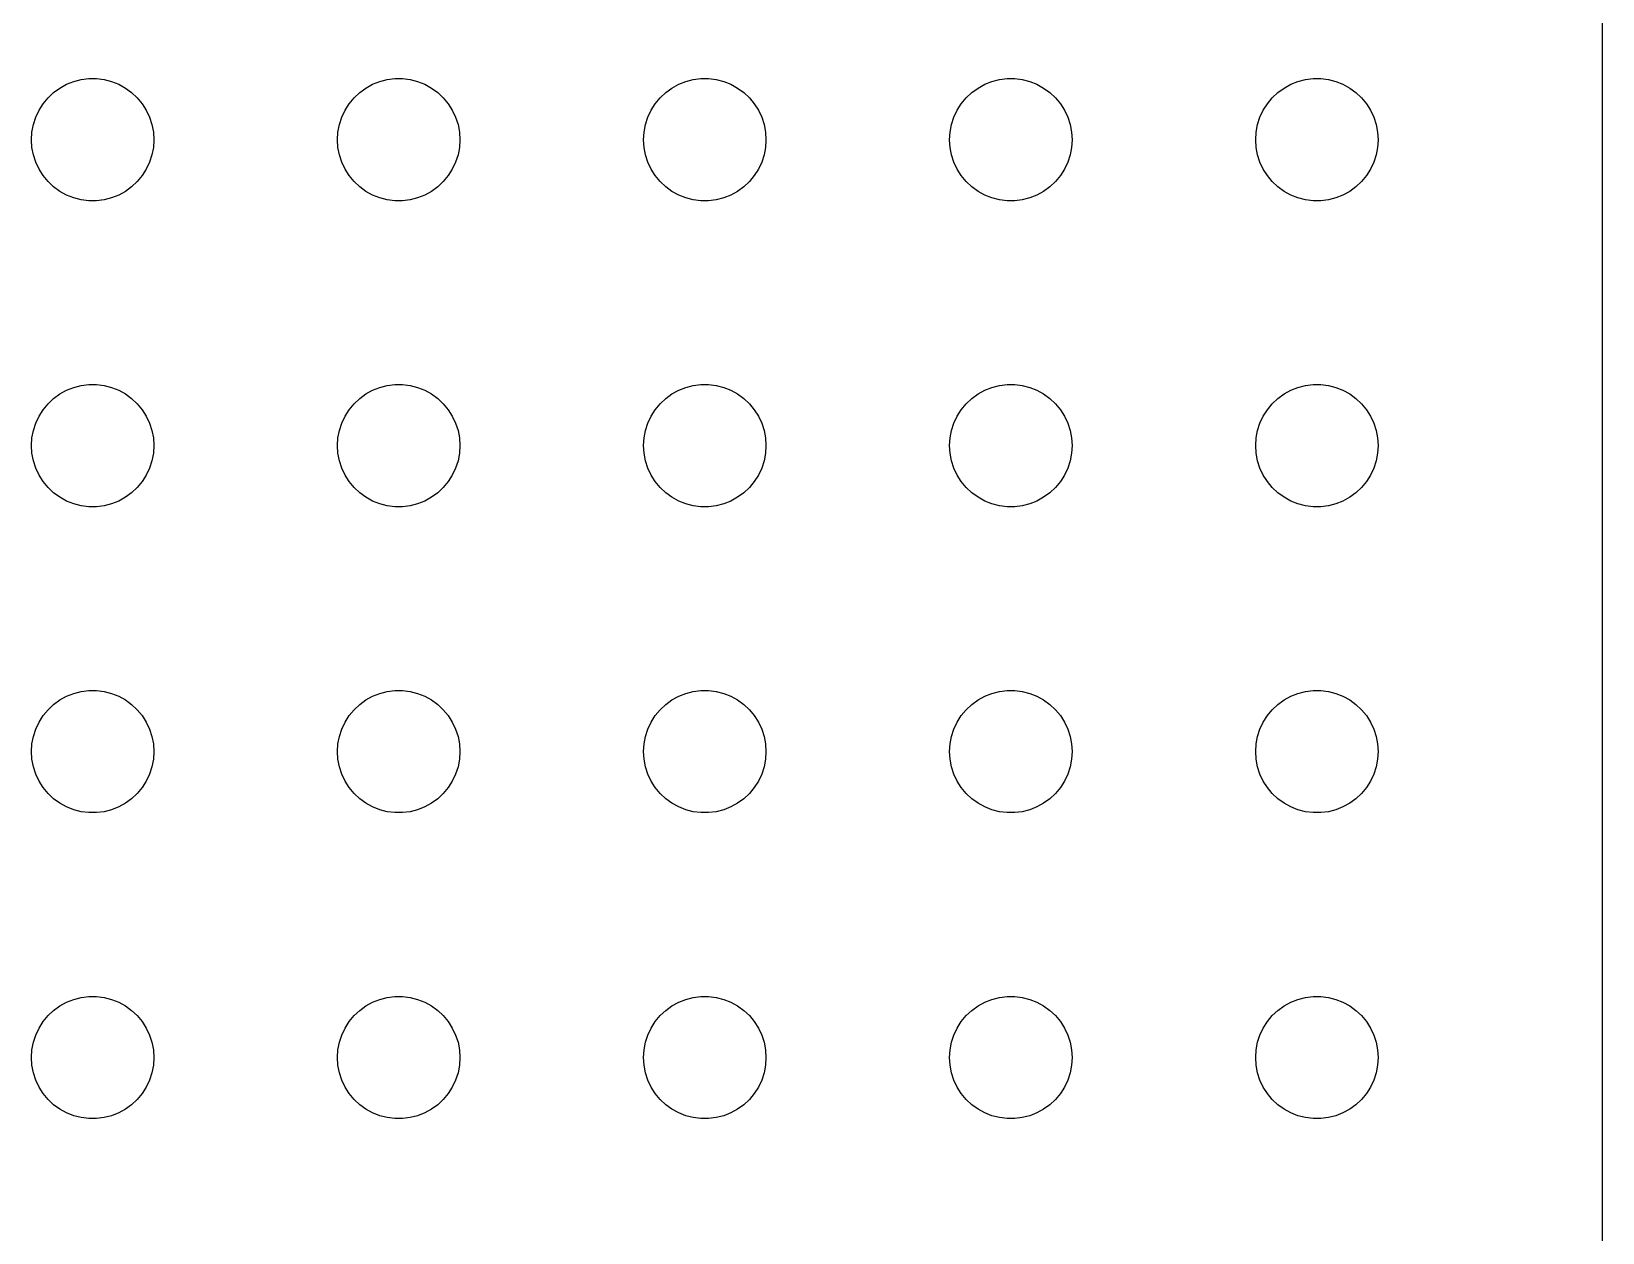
# Model space of a CAD drawing. Header units: metres. Extents: x -150 to 150, y -112 to 112.
# Drawn here: x 111 to 149.5, y 25.71 to 55.15 of the extents above; entities that cross this region are included whole.
import ezdxf

# ---------------------------------------------------------------- set-up
doc = ezdxf.new("R2010")
doc.units = ezdxf.units.M

msp = doc.modelspace()

# ---------------------------------------------------------------- linework, layer by layer
for p, q in [((149.5, -107), (149.5, 107)), ((111.861, 53.8572), (112.036, 53.9266)), ((112.036, 53.9266), (112.219, 53.9734)), ((112.219, 53.9734), (112.406, 53.997)), ((112.406, 53.997), (112.594, 53.997)), ((112.594, 53.997), (112.781, 53.9734)), ((112.781, 53.9734), (112.964, 53.9266)), ((112.964, 53.9266), (113.139, 53.8572)), ((119.361, 53.8572), (119.536, 53.9266)), ((119.536, 53.9266), (119.719, 53.9734)), ((119.719, 53.9734), (119.906, 53.997)), ((119.906, 53.997), (120.094, 53.997)), ((120.094, 53.997), (120.281, 53.9734)), ((120.281, 53.9734), (120.464, 53.9266)), ((120.464, 53.9266), (120.639, 53.8572)), ((126.861, 53.8572), (127.036, 53.9266)), ((127.036, 53.9266), (127.219, 53.9734)), ((127.219, 53.9734), (127.406, 53.997)), ((127.406, 53.997), (127.594, 53.997)), ((127.594, 53.997), (127.781, 53.9734)), ((127.781, 53.9734), (127.964, 53.9266)), ((127.964, 53.9266), (128.139, 53.8572)), ((134.361, 53.8572), (134.536, 53.9266)), ((134.536, 53.9266), (134.719, 53.9734)), ((134.719, 53.9734), (134.906, 53.997)), ((134.906, 53.997), (135.094, 53.997)), ((135.094, 53.997), (135.281, 53.9734)), ((135.281, 53.9734), (135.464, 53.9266)), ((135.464, 53.9266), (135.639, 53.8572)), ((141.861, 53.8572), (142.036, 53.9266)), ((142.036, 53.9266), (142.219, 53.9734)), ((142.219, 53.9734), (142.406, 53.997)), ((142.406, 53.997), (142.594, 53.997)), ((142.594, 53.997), (142.781, 53.9734)), ((142.781, 53.9734), (142.964, 53.9266)), ((142.964, 53.9266), (143.139, 53.8572)), ((111.286, 53.3817), (111.407, 53.5268)), ((111.407, 53.5268), (111.544, 53.6558)), ((111.544, 53.6558), (111.696, 53.7665)), ((111.696, 53.7665), (111.861, 53.8572)), ((113.139, 53.8572), (113.304, 53.7665)), ((113.304, 53.7665), (113.456, 53.6558)), ((113.456, 53.6558), (113.593, 53.5268)), ((113.593, 53.5268), (113.714, 53.3817)), ((118.786, 53.3817), (118.907, 53.5268)), ((118.907, 53.5268), (119.044, 53.6558)), ((119.044, 53.6558), (119.196, 53.7665)), ((119.196, 53.7665), (119.361, 53.8572)), ((120.639, 53.8572), (120.804, 53.7665)), ((120.804, 53.7665), (120.956, 53.6558)), ((120.956, 53.6558), (121.093, 53.5268)), ((121.093, 53.5268), (121.214, 53.3817)), ((126.286, 53.3817), (126.407, 53.5268)), ((126.407, 53.5268), (126.544, 53.6558)), ((126.544, 53.6558), (126.696, 53.7665)), ((126.696, 53.7665), (126.861, 53.8572)), ((128.139, 53.8572), (128.304, 53.7665)), ((128.304, 53.7665), (128.456, 53.6558)), ((128.456, 53.6558), (128.593, 53.5268)), ((128.593, 53.5268), (128.714, 53.3817)), ((133.786, 53.3817), (133.907, 53.5268)), ((133.907, 53.5268), (134.044, 53.6558)), ((134.044, 53.6558), (134.196, 53.7665)), ((134.196, 53.7665), (134.361, 53.8572)), ((135.639, 53.8572), (135.804, 53.7665)), ((135.804, 53.7665), (135.956, 53.6558)), ((135.956, 53.6558), (136.093, 53.5268)), ((136.093, 53.5268), (136.214, 53.3817)), ((141.286, 53.3817), (141.407, 53.5268)), ((141.407, 53.5268), (141.544, 53.6558)), ((141.544, 53.6558), (141.696, 53.7665)), ((141.696, 53.7665), (141.861, 53.8572)), ((143.139, 53.8572), (143.304, 53.7665)), ((143.304, 53.7665), (143.456, 53.6558)), ((143.456, 53.6558), (143.593, 53.5268)), ((143.593, 53.5268), (143.714, 53.3817)), ((111.105, 53.0522), (111.186, 53.2226)), ((111.186, 53.2226), (111.286, 53.3817)), ((113.714, 53.3817), (113.814, 53.2226)), ((113.814, 53.2226), (113.895, 53.0522)), ((118.605, 53.0522), (118.686, 53.2226)), ((118.686, 53.2226), (118.786, 53.3817)), ((121.214, 53.3817), (121.314, 53.2226)), ((121.314, 53.2226), (121.395, 53.0522)), ((126.105, 53.0522), (126.186, 53.2226)), ((126.186, 53.2226), (126.286, 53.3817)), ((128.714, 53.3817), (128.814, 53.2226)), ((128.814, 53.2226), (128.895, 53.0522)), ((133.605, 53.0522), (133.686, 53.2226)), ((133.686, 53.2226), (133.786, 53.3817)), ((136.214, 53.3817), (136.314, 53.2226)), ((136.314, 53.2226), (136.395, 53.0522)), ((141.105, 53.0522), (141.186, 53.2226)), ((141.186, 53.2226), (141.286, 53.3817)), ((143.714, 53.3817), (143.814, 53.2226)), ((143.814, 53.2226), (143.895, 53.0522)), ((111.012, 52.688), (111.047, 52.873)), ((111.047, 52.873), (111.105, 53.0522)), ((113.895, 53.0522), (113.953, 52.873)), ((113.953, 52.873), (113.988, 52.688)), ((118.512, 52.688), (118.547, 52.873)), ((118.547, 52.873), (118.605, 53.0522)), ((121.395, 53.0522), (121.453, 52.873)), ((121.453, 52.873), (121.488, 52.688)), ((126.012, 52.688), (126.047, 52.873)), ((126.047, 52.873), (126.105, 53.0522)), ((128.895, 53.0522), (128.953, 52.873)), ((128.953, 52.873), (128.988, 52.688)), ((133.512, 52.688), (133.547, 52.873)), ((133.547, 52.873), (133.605, 53.0522)), ((136.395, 53.0522), (136.453, 52.873)), ((136.453, 52.873), (136.488, 52.688)), ((141.012, 52.688), (141.047, 52.873)), ((141.047, 52.873), (141.105, 53.0522)), ((143.895, 53.0522), (143.953, 52.873)), ((143.953, 52.873), (143.988, 52.688)), ((111, 52.5), (111.012, 52.688)), ((111.012, 52.312), (111, 52.5)), ((113.988, 52.688), (114, 52.5)), ((114, 52.5), (113.988, 52.312)), ((118.5, 52.5), (118.512, 52.688)), ((118.512, 52.312), (118.5, 52.5)), ((121.488, 52.688), (121.5, 52.5)), ((121.5, 52.5), (121.488, 52.312)), ((126, 52.5), (126.012, 52.688)), ((126.012, 52.312), (126, 52.5)), ((128.988, 52.688), (129, 52.5)), ((129, 52.5), (128.988, 52.312)), ((133.5, 52.5), (133.512, 52.688)), ((133.512, 52.312), (133.5, 52.5)), ((136.488, 52.688), (136.5, 52.5)), ((136.5, 52.5), (136.488, 52.312)), ((141, 52.5), (141.012, 52.688)), ((141.012, 52.312), (141, 52.5)), ((143.988, 52.688), (144, 52.5)), ((144, 52.5), (143.988, 52.312)), ((111.047, 52.127), (111.012, 52.312)), ((111.105, 51.9478), (111.047, 52.127)), ((113.953, 52.127), (113.895, 51.9478)), ((113.988, 52.312), (113.953, 52.127)), ((118.547, 52.127), (118.512, 52.312)), ((118.605, 51.9478), (118.547, 52.127)), ((121.453, 52.127), (121.395, 51.9478)), ((121.488, 52.312), (121.453, 52.127)), ((126.047, 52.127), (126.012, 52.312)), ((126.105, 51.9478), (126.047, 52.127)), ((128.953, 52.127), (128.895, 51.9478)), ((128.988, 52.312), (128.953, 52.127)), ((133.547, 52.127), (133.512, 52.312)), ((133.605, 51.9478), (133.547, 52.127)), ((136.453, 52.127), (136.395, 51.9478)), ((136.488, 52.312), (136.453, 52.127)), ((141.047, 52.127), (141.012, 52.312)), ((141.105, 51.9478), (141.047, 52.127)), ((143.953, 52.127), (143.895, 51.9478)), ((143.988, 52.312), (143.953, 52.127)), ((111.186, 51.7774), (111.105, 51.9478)), ((111.286, 51.6183), (111.186, 51.7774)), ((111.407, 51.4732), (111.286, 51.6183)), ((113.714, 51.6183), (113.593, 51.4732)), ((113.814, 51.7774), (113.714, 51.6183)), ((113.895, 51.9478), (113.814, 51.7774)), ((118.686, 51.7774), (118.605, 51.9478)), ((118.786, 51.6183), (118.686, 51.7774)), ((118.907, 51.4732), (118.786, 51.6183)), ((121.214, 51.6183), (121.093, 51.4732)), ((121.314, 51.7774), (121.214, 51.6183)), ((121.395, 51.9478), (121.314, 51.7774)), ((126.186, 51.7774), (126.105, 51.9478)), ((126.286, 51.6183), (126.186, 51.7774)), ((126.407, 51.4732), (126.286, 51.6183)), ((128.714, 51.6183), (128.593, 51.4732)), ((128.814, 51.7774), (128.714, 51.6183)), ((128.895, 51.9478), (128.814, 51.7774)), ((133.686, 51.7774), (133.605, 51.9478)), ((133.786, 51.6183), (133.686, 51.7774)), ((133.907, 51.4732), (133.786, 51.6183)), ((136.214, 51.6183), (136.093, 51.4732)), ((136.314, 51.7774), (136.214, 51.6183)), ((136.395, 51.9478), (136.314, 51.7774)), ((141.186, 51.7774), (141.105, 51.9478)), ((141.286, 51.6183), (141.186, 51.7774)), ((141.407, 51.4732), (141.286, 51.6183)), ((143.714, 51.6183), (143.593, 51.4732)), ((143.814, 51.7774), (143.714, 51.6183)), ((143.895, 51.9478), (143.814, 51.7774)), ((111.544, 51.3442), (111.407, 51.4732)), ((111.696, 51.2335), (111.544, 51.3442)), ((111.861, 51.1428), (111.696, 51.2335)), ((113.304, 51.2335), (113.139, 51.1428)), ((113.456, 51.3442), (113.304, 51.2335)), ((113.593, 51.4732), (113.456, 51.3442)), ((119.044, 51.3442), (118.907, 51.4732)), ((119.196, 51.2335), (119.044, 51.3442)), ((119.361, 51.1428), (119.196, 51.2335)), ((120.804, 51.2335), (120.639, 51.1428)), ((120.956, 51.3442), (120.804, 51.2335)), ((121.093, 51.4732), (120.956, 51.3442)), ((126.544, 51.3442), (126.407, 51.4732)), ((126.696, 51.2335), (126.544, 51.3442)), ((126.861, 51.1428), (126.696, 51.2335)), ((128.304, 51.2335), (128.139, 51.1428)), ((128.456, 51.3442), (128.304, 51.2335)), ((128.593, 51.4732), (128.456, 51.3442)), ((134.044, 51.3442), (133.907, 51.4732)), ((134.196, 51.2335), (134.044, 51.3442)), ((134.361, 51.1428), (134.196, 51.2335)), ((135.804, 51.2335), (135.639, 51.1428)), ((135.956, 51.3442), (135.804, 51.2335)), ((136.093, 51.4732), (135.956, 51.3442)), ((141.544, 51.3442), (141.407, 51.4732)), ((141.696, 51.2335), (141.544, 51.3442)), ((141.861, 51.1428), (141.696, 51.2335)), ((143.304, 51.2335), (143.139, 51.1428)), ((143.456, 51.3442), (143.304, 51.2335)), ((143.593, 51.4732), (143.456, 51.3442)), ((112.036, 51.0734), (111.861, 51.1428)), ((112.219, 51.0266), (112.036, 51.0734)), ((112.406, 51.003), (112.219, 51.0266)), ((112.594, 51.003), (112.406, 51.003)), ((112.781, 51.0266), (112.594, 51.003)), ((112.964, 51.0734), (112.781, 51.0266)), ((113.139, 51.1428), (112.964, 51.0734)), ((119.536, 51.0734), (119.361, 51.1428)), ((119.719, 51.0266), (119.536, 51.0734)), ((119.906, 51.003), (119.719, 51.0266)), ((120.094, 51.003), (119.906, 51.003)), ((120.281, 51.0266), (120.094, 51.003)), ((120.464, 51.0734), (120.281, 51.0266)), ((120.639, 51.1428), (120.464, 51.0734)), ((127.036, 51.0734), (126.861, 51.1428)), ((127.219, 51.0266), (127.036, 51.0734)), ((127.406, 51.003), (127.219, 51.0266)), ((127.594, 51.003), (127.406, 51.003)), ((127.781, 51.0266), (127.594, 51.003)), ((127.964, 51.0734), (127.781, 51.0266)), ((128.139, 51.1428), (127.964, 51.0734)), ((134.536, 51.0734), (134.361, 51.1428)), ((134.719, 51.0266), (134.536, 51.0734)), ((134.906, 51.003), (134.719, 51.0266)), ((135.094, 51.003), (134.906, 51.003)), ((135.281, 51.0266), (135.094, 51.003)), ((135.464, 51.0734), (135.281, 51.0266)), ((135.639, 51.1428), (135.464, 51.0734)), ((142.036, 51.0734), (141.861, 51.1428)), ((142.219, 51.0266), (142.036, 51.0734)), ((142.406, 51.003), (142.219, 51.0266)), ((142.594, 51.003), (142.406, 51.003)), ((142.781, 51.0266), (142.594, 51.003)), ((142.964, 51.0734), (142.781, 51.0266)), ((143.139, 51.1428), (142.964, 51.0734)), ((111.544, 46.1558), (111.696, 46.2665)), ((111.696, 46.2665), (111.861, 46.3572)), ((111.861, 46.3572), (112.036, 46.4266)), ((112.036, 46.4266), (112.219, 46.4734)), ((112.219, 46.4734), (112.406, 46.497)), ((112.406, 46.497), (112.594, 46.497)), ((112.594, 46.497), (112.781, 46.4734)), ((112.781, 46.4734), (112.964, 46.4266)), ((112.964, 46.4266), (113.139, 46.3572)), ((113.139, 46.3572), (113.304, 46.2665)), ((113.304, 46.2665), (113.456, 46.1558)), ((119.044, 46.1558), (119.196, 46.2665)), ((119.196, 46.2665), (119.361, 46.3572)), ((119.361, 46.3572), (119.536, 46.4266)), ((119.536, 46.4266), (119.719, 46.4734)), ((119.719, 46.4734), (119.906, 46.497)), ((119.906, 46.497), (120.094, 46.497)), ((120.094, 46.497), (120.281, 46.4734)), ((120.281, 46.4734), (120.464, 46.4266)), ((120.464, 46.4266), (120.639, 46.3572)), ((120.639, 46.3572), (120.804, 46.2665)), ((120.804, 46.2665), (120.956, 46.1558)), ((126.544, 46.1558), (126.696, 46.2665)), ((126.696, 46.2665), (126.861, 46.3572)), ((126.861, 46.3572), (127.036, 46.4266)), ((127.036, 46.4266), (127.219, 46.4734)), ((127.219, 46.4734), (127.406, 46.497)), ((127.406, 46.497), (127.594, 46.497)), ((127.594, 46.497), (127.781, 46.4734)), ((127.781, 46.4734), (127.964, 46.4266)), ((127.964, 46.4266), (128.139, 46.3572)), ((128.139, 46.3572), (128.304, 46.2665)), ((128.304, 46.2665), (128.456, 46.1558)), ((134.044, 46.1558), (134.196, 46.2665)), ((134.196, 46.2665), (134.361, 46.3572)), ((134.361, 46.3572), (134.536, 46.4266)), ((134.536, 46.4266), (134.719, 46.4734)), ((134.719, 46.4734), (134.906, 46.497)), ((134.906, 46.497), (135.094, 46.497)), ((135.094, 46.497), (135.281, 46.4734)), ((135.281, 46.4734), (135.464, 46.4266)), ((135.464, 46.4266), (135.639, 46.3572)), ((135.639, 46.3572), (135.804, 46.2665)), ((135.804, 46.2665), (135.956, 46.1558)), ((141.544, 46.1558), (141.696, 46.2665)), ((141.696, 46.2665), (141.861, 46.3572)), ((141.861, 46.3572), (142.036, 46.4266)), ((142.036, 46.4266), (142.219, 46.4734)), ((142.219, 46.4734), (142.406, 46.497)), ((142.406, 46.497), (142.594, 46.497)), ((142.594, 46.497), (142.781, 46.4734)), ((142.781, 46.4734), (142.964, 46.4266)), ((142.964, 46.4266), (143.139, 46.3572)), ((143.139, 46.3572), (143.304, 46.2665)), ((143.304, 46.2665), (143.456, 46.1558)), ((111.186, 45.7226), (111.286, 45.8817)), ((111.286, 45.8817), (111.407, 46.0268)), ((111.407, 46.0268), (111.544, 46.1558)), ((113.456, 46.1558), (113.593, 46.0268)), ((113.593, 46.0268), (113.714, 45.8817)), ((113.714, 45.8817), (113.814, 45.7226)), ((118.686, 45.7226), (118.786, 45.8817)), ((118.786, 45.8817), (118.907, 46.0268)), ((118.907, 46.0268), (119.044, 46.1558)), ((120.956, 46.1558), (121.093, 46.0268)), ((121.093, 46.0268), (121.214, 45.8817)), ((121.214, 45.8817), (121.314, 45.7226)), ((126.186, 45.7226), (126.286, 45.8817)), ((126.286, 45.8817), (126.407, 46.0268)), ((126.407, 46.0268), (126.544, 46.1558)), ((128.456, 46.1558), (128.593, 46.0268)), ((128.593, 46.0268), (128.714, 45.8817)), ((128.714, 45.8817), (128.814, 45.7226)), ((133.686, 45.7226), (133.786, 45.8817)), ((133.786, 45.8817), (133.907, 46.0268)), ((133.907, 46.0268), (134.044, 46.1558)), ((135.956, 46.1558), (136.093, 46.0268)), ((136.093, 46.0268), (136.214, 45.8817)), ((136.214, 45.8817), (136.314, 45.7226)), ((141.186, 45.7226), (141.286, 45.8817)), ((141.286, 45.8817), (141.407, 46.0268)), ((141.407, 46.0268), (141.544, 46.1558)), ((143.456, 46.1558), (143.593, 46.0268)), ((143.593, 46.0268), (143.714, 45.8817)), ((143.714, 45.8817), (143.814, 45.7226)), ((111.047, 45.373), (111.105, 45.5522)), ((111.105, 45.5522), (111.186, 45.7226)), ((113.814, 45.7226), (113.895, 45.5522)), ((113.895, 45.5522), (113.953, 45.373)), ((118.547, 45.373), (118.605, 45.5522)), ((118.605, 45.5522), (118.686, 45.7226)), ((121.314, 45.7226), (121.395, 45.5522)), ((121.395, 45.5522), (121.453, 45.373)), ((126.047, 45.373), (126.105, 45.5522)), ((126.105, 45.5522), (126.186, 45.7226)), ((128.814, 45.7226), (128.895, 45.5522)), ((128.895, 45.5522), (128.953, 45.373)), ((133.547, 45.373), (133.605, 45.5522)), ((133.605, 45.5522), (133.686, 45.7226)), ((136.314, 45.7226), (136.395, 45.5522)), ((136.395, 45.5522), (136.453, 45.373)), ((141.047, 45.373), (141.105, 45.5522)), ((141.105, 45.5522), (141.186, 45.7226)), ((143.814, 45.7226), (143.895, 45.5522)), ((143.895, 45.5522), (143.953, 45.373)), ((111, 45), (111.012, 45.188)), ((111.012, 45.188), (111.047, 45.373)), ((113.953, 45.373), (113.988, 45.188)), ((113.988, 45.188), (114, 45)), ((118.5, 45), (118.512, 45.188)), ((118.512, 45.188), (118.547, 45.373)), ((121.453, 45.373), (121.488, 45.188)), ((121.488, 45.188), (121.5, 45)), ((126, 45), (126.012, 45.188)), ((126.012, 45.188), (126.047, 45.373)), ((128.953, 45.373), (128.988, 45.188)), ((128.988, 45.188), (129, 45)), ((133.5, 45), (133.512, 45.188)), ((133.512, 45.188), (133.547, 45.373)), ((136.453, 45.373), (136.488, 45.188)), ((136.488, 45.188), (136.5, 45)), ((141, 45), (141.012, 45.188)), ((141.012, 45.188), (141.047, 45.373)), ((143.953, 45.373), (143.988, 45.188)), ((143.988, 45.188), (144, 45)), ((111.012, 44.812), (111, 45)), ((111.047, 44.627), (111.012, 44.812)), ((113.988, 44.812), (113.953, 44.627)), ((114, 45), (113.988, 44.812)), ((118.512, 44.812), (118.5, 45)), ((118.547, 44.627), (118.512, 44.812)), ((121.488, 44.812), (121.453, 44.627)), ((121.5, 45), (121.488, 44.812)), ((126.012, 44.812), (126, 45)), ((126.047, 44.627), (126.012, 44.812)), ((128.988, 44.812), (128.953, 44.627)), ((129, 45), (128.988, 44.812)), ((133.512, 44.812), (133.5, 45)), ((133.547, 44.627), (133.512, 44.812)), ((136.488, 44.812), (136.453, 44.627)), ((136.5, 45), (136.488, 44.812)), ((141.012, 44.812), (141, 45)), ((141.047, 44.627), (141.012, 44.812)), ((143.988, 44.812), (143.953, 44.627)), ((144, 45), (143.988, 44.812)), ((111.105, 44.4478), (111.047, 44.627)), ((111.186, 44.2774), (111.105, 44.4478)), ((111.286, 44.1183), (111.186, 44.2774)), ((113.814, 44.2774), (113.714, 44.1183)), ((113.895, 44.4478), (113.814, 44.2774)), ((113.953, 44.627), (113.895, 44.4478)), ((118.605, 44.4478), (118.547, 44.627)), ((118.686, 44.2774), (118.605, 44.4478)), ((118.786, 44.1183), (118.686, 44.2774)), ((121.314, 44.2774), (121.214, 44.1183)), ((121.395, 44.4478), (121.314, 44.2774)), ((121.453, 44.627), (121.395, 44.4478)), ((126.105, 44.4478), (126.047, 44.627)), ((126.186, 44.2774), (126.105, 44.4478)), ((126.286, 44.1183), (126.186, 44.2774)), ((128.814, 44.2774), (128.714, 44.1183)), ((128.895, 44.4478), (128.814, 44.2774)), ((128.953, 44.627), (128.895, 44.4478)), ((133.605, 44.4478), (133.547, 44.627)), ((133.686, 44.2774), (133.605, 44.4478)), ((133.786, 44.1183), (133.686, 44.2774)), ((136.314, 44.2774), (136.214, 44.1183)), ((136.395, 44.4478), (136.314, 44.2774)), ((136.453, 44.627), (136.395, 44.4478)), ((141.105, 44.4478), (141.047, 44.627)), ((141.186, 44.2774), (141.105, 44.4478)), ((141.286, 44.1183), (141.186, 44.2774)), ((143.814, 44.2774), (143.714, 44.1183)), ((143.895, 44.4478), (143.814, 44.2774)), ((143.953, 44.627), (143.895, 44.4478)), ((111.407, 43.9732), (111.286, 44.1183)), ((111.544, 43.8442), (111.407, 43.9732)), ((113.593, 43.9732), (113.456, 43.8442)), ((113.714, 44.1183), (113.593, 43.9732)), ((118.907, 43.9732), (118.786, 44.1183)), ((119.044, 43.8442), (118.907, 43.9732)), ((121.093, 43.9732), (120.956, 43.8442)), ((121.214, 44.1183), (121.093, 43.9732)), ((126.407, 43.9732), (126.286, 44.1183)), ((126.544, 43.8442), (126.407, 43.9732)), ((128.593, 43.9732), (128.456, 43.8442)), ((128.714, 44.1183), (128.593, 43.9732)), ((133.907, 43.9732), (133.786, 44.1183)), ((134.044, 43.8442), (133.907, 43.9732)), ((136.093, 43.9732), (135.956, 43.8442)), ((136.214, 44.1183), (136.093, 43.9732)), ((141.407, 43.9732), (141.286, 44.1183)), ((141.544, 43.8442), (141.407, 43.9732)), ((143.593, 43.9732), (143.456, 43.8442)), ((143.714, 44.1183), (143.593, 43.9732)), ((111.696, 43.7335), (111.544, 43.8442)), ((111.861, 43.6428), (111.696, 43.7335)), ((112.036, 43.5734), (111.861, 43.6428)), ((112.219, 43.5266), (112.036, 43.5734)), ((112.406, 43.503), (112.219, 43.5266)), ((112.781, 43.5266), (112.594, 43.503)), ((112.964, 43.5734), (112.781, 43.5266)), ((113.139, 43.6428), (112.964, 43.5734)), ((113.304, 43.7335), (113.139, 43.6428)), ((113.456, 43.8442), (113.304, 43.7335)), ((119.196, 43.7335), (119.044, 43.8442)), ((119.361, 43.6428), (119.196, 43.7335)), ((119.536, 43.5734), (119.361, 43.6428)), ((119.719, 43.5266), (119.536, 43.5734)), ((119.906, 43.503), (119.719, 43.5266)), ((120.281, 43.5266), (120.094, 43.503)), ((120.464, 43.5734), (120.281, 43.5266)), ((120.639, 43.6428), (120.464, 43.5734)), ((120.804, 43.7335), (120.639, 43.6428)), ((120.956, 43.8442), (120.804, 43.7335)), ((126.696, 43.7335), (126.544, 43.8442)), ((126.861, 43.6428), (126.696, 43.7335)), ((127.036, 43.5734), (126.861, 43.6428)), ((127.219, 43.5266), (127.036, 43.5734)), ((127.406, 43.503), (127.219, 43.5266)), ((127.781, 43.5266), (127.594, 43.503)), ((127.964, 43.5734), (127.781, 43.5266)), ((128.139, 43.6428), (127.964, 43.5734)), ((128.304, 43.7335), (128.139, 43.6428)), ((128.456, 43.8442), (128.304, 43.7335)), ((134.196, 43.7335), (134.044, 43.8442)), ((134.361, 43.6428), (134.196, 43.7335)), ((134.536, 43.5734), (134.361, 43.6428)), ((134.719, 43.5266), (134.536, 43.5734)), ((134.906, 43.503), (134.719, 43.5266)), ((135.281, 43.5266), (135.094, 43.503)), ((135.464, 43.5734), (135.281, 43.5266)), ((135.639, 43.6428), (135.464, 43.5734)), ((135.804, 43.7335), (135.639, 43.6428)), ((135.956, 43.8442), (135.804, 43.7335)), ((141.696, 43.7335), (141.544, 43.8442)), ((141.861, 43.6428), (141.696, 43.7335)), ((142.036, 43.5734), (141.861, 43.6428)), ((142.219, 43.5266), (142.036, 43.5734)), ((142.406, 43.503), (142.219, 43.5266)), ((142.781, 43.5266), (142.594, 43.503)), ((142.964, 43.5734), (142.781, 43.5266)), ((143.139, 43.6428), (142.964, 43.5734)), ((143.304, 43.7335), (143.139, 43.6428)), ((143.456, 43.8442), (143.304, 43.7335)), ((112.594, 43.503), (112.406, 43.503)), ((120.094, 43.503), (119.906, 43.503)), ((127.594, 43.503), (127.406, 43.503)), ((135.094, 43.503), (134.906, 43.503)), ((142.594, 43.503), (142.406, 43.503)), ((111.861, 38.8572), (112.036, 38.9266)), ((112.036, 38.9266), (112.219, 38.9734)), ((112.219, 38.9734), (112.406, 38.997)), ((112.406, 38.997), (112.594, 38.997)), ((112.594, 38.997), (112.781, 38.9734)), ((112.781, 38.9734), (112.964, 38.9266)), ((112.964, 38.9266), (113.139, 38.8572)), ((119.361, 38.8572), (119.536, 38.9266)), ((119.536, 38.9266), (119.719, 38.9734)), ((119.719, 38.9734), (119.906, 38.997)), ((119.906, 38.997), (120.094, 38.997)), ((120.094, 38.997), (120.281, 38.9734)), ((120.281, 38.9734), (120.464, 38.9266)), ((120.464, 38.9266), (120.639, 38.8572)), ((126.861, 38.8572), (127.036, 38.9266)), ((127.036, 38.9266), (127.219, 38.9734)), ((127.219, 38.9734), (127.406, 38.997)), ((127.406, 38.997), (127.594, 38.997)), ((127.594, 38.997), (127.781, 38.9734)), ((127.781, 38.9734), (127.964, 38.9266)), ((127.964, 38.9266), (128.139, 38.8572)), ((134.361, 38.8572), (134.536, 38.9266)), ((134.536, 38.9266), (134.719, 38.9734)), ((134.719, 38.9734), (134.906, 38.997)), ((134.906, 38.997), (135.094, 38.997)), ((135.094, 38.997), (135.281, 38.9734)), ((135.281, 38.9734), (135.464, 38.9266)), ((135.464, 38.9266), (135.639, 38.8572)), ((141.861, 38.8572), (142.036, 38.9266)), ((142.036, 38.9266), (142.219, 38.9734)), ((142.219, 38.9734), (142.406, 38.997)), ((142.406, 38.997), (142.594, 38.997)), ((142.594, 38.997), (142.781, 38.9734)), ((142.781, 38.9734), (142.964, 38.9266)), ((142.964, 38.9266), (143.139, 38.8572)), ((111.286, 38.3817), (111.407, 38.5268)), ((111.407, 38.5268), (111.544, 38.6558)), ((111.544, 38.6558), (111.696, 38.7665)), ((111.696, 38.7665), (111.861, 38.8572)), ((113.139, 38.8572), (113.304, 38.7665)), ((113.304, 38.7665), (113.456, 38.6558)), ((113.456, 38.6558), (113.593, 38.5268)), ((113.593, 38.5268), (113.714, 38.3817)), ((118.786, 38.3817), (118.907, 38.5268)), ((118.907, 38.5268), (119.044, 38.6558)), ((119.044, 38.6558), (119.196, 38.7665)), ((119.196, 38.7665), (119.361, 38.8572)), ((120.639, 38.8572), (120.804, 38.7665)), ((120.804, 38.7665), (120.956, 38.6558)), ((120.956, 38.6558), (121.093, 38.5268)), ((121.093, 38.5268), (121.214, 38.3817)), ((126.286, 38.3817), (126.407, 38.5268)), ((126.407, 38.5268), (126.544, 38.6558)), ((126.544, 38.6558), (126.696, 38.7665)), ((126.696, 38.7665), (126.861, 38.8572)), ((128.139, 38.8572), (128.304, 38.7665)), ((128.304, 38.7665), (128.456, 38.6558)), ((128.456, 38.6558), (128.593, 38.5268)), ((128.593, 38.5268), (128.714, 38.3817)), ((133.786, 38.3817), (133.907, 38.5268)), ((133.907, 38.5268), (134.044, 38.6558)), ((134.044, 38.6558), (134.196, 38.7665)), ((134.196, 38.7665), (134.361, 38.8572)), ((135.639, 38.8572), (135.804, 38.7665)), ((135.804, 38.7665), (135.956, 38.6558)), ((135.956, 38.6558), (136.093, 38.5268)), ((136.093, 38.5268), (136.214, 38.3817)), ((141.286, 38.3817), (141.407, 38.5268)), ((141.407, 38.5268), (141.544, 38.6558)), ((141.544, 38.6558), (141.696, 38.7665)), ((141.696, 38.7665), (141.861, 38.8572)), ((143.139, 38.8572), (143.304, 38.7665)), ((143.304, 38.7665), (143.456, 38.6558)), ((143.456, 38.6558), (143.593, 38.5268)), ((143.593, 38.5268), (143.714, 38.3817)), ((111.105, 38.0522), (111.186, 38.2226)), ((111.186, 38.2226), (111.286, 38.3817)), ((113.714, 38.3817), (113.814, 38.2226)), ((113.814, 38.2226), (113.895, 38.0522)), ((118.605, 38.0522), (118.686, 38.2226)), ((118.686, 38.2226), (118.786, 38.3817)), ((121.214, 38.3817), (121.314, 38.2226)), ((121.314, 38.2226), (121.395, 38.0522)), ((126.105, 38.0522), (126.186, 38.2226)), ((126.186, 38.2226), (126.286, 38.3817)), ((128.714, 38.3817), (128.814, 38.2226)), ((128.814, 38.2226), (128.895, 38.0522)), ((133.605, 38.0522), (133.686, 38.2226)), ((133.686, 38.2226), (133.786, 38.3817)), ((136.214, 38.3817), (136.314, 38.2226)), ((136.314, 38.2226), (136.395, 38.0522)), ((141.105, 38.0522), (141.186, 38.2226)), ((141.186, 38.2226), (141.286, 38.3817)), ((143.714, 38.3817), (143.814, 38.2226)), ((143.814, 38.2226), (143.895, 38.0522)), ((111.012, 37.688), (111.047, 37.873)), ((111.047, 37.873), (111.105, 38.0522)), ((113.895, 38.0522), (113.953, 37.873)), ((113.953, 37.873), (113.988, 37.688)), ((118.512, 37.688), (118.547, 37.873)), ((118.547, 37.873), (118.605, 38.0522)), ((121.395, 38.0522), (121.453, 37.873)), ((121.453, 37.873), (121.488, 37.688)), ((126.012, 37.688), (126.047, 37.873)), ((126.047, 37.873), (126.105, 38.0522)), ((128.895, 38.0522), (128.953, 37.873)), ((128.953, 37.873), (128.988, 37.688)), ((133.512, 37.688), (133.547, 37.873)), ((133.547, 37.873), (133.605, 38.0522)), ((136.395, 38.0522), (136.453, 37.873)), ((136.453, 37.873), (136.488, 37.688)), ((141.012, 37.688), (141.047, 37.873)), ((141.047, 37.873), (141.105, 38.0522)), ((143.895, 38.0522), (143.953, 37.873)), ((143.953, 37.873), (143.988, 37.688)), ((111, 37.5), (111.012, 37.688)), ((111.012, 37.312), (111, 37.5)), ((113.988, 37.688), (114, 37.5)), ((114, 37.5), (113.988, 37.312)), ((118.5, 37.5), (118.512, 37.688)), ((118.512, 37.312), (118.5, 37.5)), ((121.488, 37.688), (121.5, 37.5)), ((121.5, 37.5), (121.488, 37.312)), ((126, 37.5), (126.012, 37.688)), ((126.012, 37.312), (126, 37.5)), ((128.988, 37.688), (129, 37.5)), ((129, 37.5), (128.988, 37.312)), ((133.5, 37.5), (133.512, 37.688)), ((133.512, 37.312), (133.5, 37.5)), ((136.488, 37.688), (136.5, 37.5)), ((136.5, 37.5), (136.488, 37.312)), ((141, 37.5), (141.012, 37.688)), ((141.012, 37.312), (141, 37.5)), ((143.988, 37.688), (144, 37.5)), ((144, 37.5), (143.988, 37.312)), ((111.047, 37.127), (111.012, 37.312)), ((111.105, 36.9478), (111.047, 37.127)), ((113.953, 37.127), (113.895, 36.9478)), ((113.988, 37.312), (113.953, 37.127)), ((118.547, 37.127), (118.512, 37.312)), ((118.605, 36.9478), (118.547, 37.127)), ((121.453, 37.127), (121.395, 36.9478)), ((121.488, 37.312), (121.453, 37.127)), ((126.047, 37.127), (126.012, 37.312)), ((126.105, 36.9478), (126.047, 37.127)), ((128.953, 37.127), (128.895, 36.9478)), ((128.988, 37.312), (128.953, 37.127)), ((133.547, 37.127), (133.512, 37.312)), ((133.605, 36.9478), (133.547, 37.127)), ((136.453, 37.127), (136.395, 36.9478)), ((136.488, 37.312), (136.453, 37.127)), ((141.047, 37.127), (141.012, 37.312)), ((141.105, 36.9478), (141.047, 37.127)), ((143.953, 37.127), (143.895, 36.9478)), ((143.988, 37.312), (143.953, 37.127)), ((111.186, 36.7774), (111.105, 36.9478)), ((111.286, 36.6183), (111.186, 36.7774)), ((111.407, 36.4732), (111.286, 36.6183)), ((113.714, 36.6183), (113.593, 36.4732)), ((113.814, 36.7774), (113.714, 36.6183)), ((113.895, 36.9478), (113.814, 36.7774)), ((118.686, 36.7774), (118.605, 36.9478)), ((118.786, 36.6183), (118.686, 36.7774)), ((118.907, 36.4732), (118.786, 36.6183)), ((121.214, 36.6183), (121.093, 36.4732)), ((121.314, 36.7774), (121.214, 36.6183)), ((121.395, 36.9478), (121.314, 36.7774)), ((126.186, 36.7774), (126.105, 36.9478)), ((126.286, 36.6183), (126.186, 36.7774)), ((126.407, 36.4732), (126.286, 36.6183)), ((128.714, 36.6183), (128.593, 36.4732)), ((128.814, 36.7774), (128.714, 36.6183)), ((128.895, 36.9478), (128.814, 36.7774)), ((133.686, 36.7774), (133.605, 36.9478)), ((133.786, 36.6183), (133.686, 36.7774)), ((133.907, 36.4732), (133.786, 36.6183)), ((136.214, 36.6183), (136.093, 36.4732)), ((136.314, 36.7774), (136.214, 36.6183)), ((136.395, 36.9478), (136.314, 36.7774)), ((141.186, 36.7774), (141.105, 36.9478)), ((141.286, 36.6183), (141.186, 36.7774)), ((141.407, 36.4732), (141.286, 36.6183)), ((143.714, 36.6183), (143.593, 36.4732)), ((143.814, 36.7774), (143.714, 36.6183)), ((143.895, 36.9478), (143.814, 36.7774)), ((111.544, 36.3442), (111.407, 36.4732)), ((111.696, 36.2335), (111.544, 36.3442)), ((111.861, 36.1428), (111.696, 36.2335)), ((113.304, 36.2335), (113.139, 36.1428)), ((113.456, 36.3442), (113.304, 36.2335)), ((113.593, 36.4732), (113.456, 36.3442)), ((119.044, 36.3442), (118.907, 36.4732)), ((119.196, 36.2335), (119.044, 36.3442)), ((119.361, 36.1428), (119.196, 36.2335)), ((120.804, 36.2335), (120.639, 36.1428)), ((120.956, 36.3442), (120.804, 36.2335)), ((121.093, 36.4732), (120.956, 36.3442)), ((126.544, 36.3442), (126.407, 36.4732)), ((126.696, 36.2335), (126.544, 36.3442)), ((126.861, 36.1428), (126.696, 36.2335)), ((128.304, 36.2335), (128.139, 36.1428)), ((128.456, 36.3442), (128.304, 36.2335)), ((128.593, 36.4732), (128.456, 36.3442)), ((134.044, 36.3442), (133.907, 36.4732)), ((134.196, 36.2335), (134.044, 36.3442)), ((134.361, 36.1428), (134.196, 36.2335)), ((135.804, 36.2335), (135.639, 36.1428)), ((135.956, 36.3442), (135.804, 36.2335)), ((136.093, 36.4732), (135.956, 36.3442)), ((141.544, 36.3442), (141.407, 36.4732)), ((141.696, 36.2335), (141.544, 36.3442)), ((141.861, 36.1428), (141.696, 36.2335)), ((143.304, 36.2335), (143.139, 36.1428)), ((143.456, 36.3442), (143.304, 36.2335)), ((143.593, 36.4732), (143.456, 36.3442)), ((112.036, 36.0734), (111.861, 36.1428)), ((112.219, 36.0266), (112.036, 36.0734)), ((112.406, 36.003), (112.219, 36.0266)), ((112.594, 36.003), (112.406, 36.003)), ((112.781, 36.0266), (112.594, 36.003)), ((112.964, 36.0734), (112.781, 36.0266)), ((113.139, 36.1428), (112.964, 36.0734)), ((119.536, 36.0734), (119.361, 36.1428)), ((119.719, 36.0266), (119.536, 36.0734)), ((119.906, 36.003), (119.719, 36.0266)), ((120.094, 36.003), (119.906, 36.003)), ((120.281, 36.0266), (120.094, 36.003)), ((120.464, 36.0734), (120.281, 36.0266)), ((120.639, 36.1428), (120.464, 36.0734)), ((127.036, 36.0734), (126.861, 36.1428)), ((127.219, 36.0266), (127.036, 36.0734)), ((127.406, 36.003), (127.219, 36.0266)), ((127.594, 36.003), (127.406, 36.003)), ((127.781, 36.0266), (127.594, 36.003)), ((127.964, 36.0734), (127.781, 36.0266)), ((128.139, 36.1428), (127.964, 36.0734)), ((134.536, 36.0734), (134.361, 36.1428)), ((134.719, 36.0266), (134.536, 36.0734)), ((134.906, 36.003), (134.719, 36.0266)), ((135.094, 36.003), (134.906, 36.003)), ((135.281, 36.0266), (135.094, 36.003)), ((135.464, 36.0734), (135.281, 36.0266)), ((135.639, 36.1428), (135.464, 36.0734)), ((142.036, 36.0734), (141.861, 36.1428)), ((142.219, 36.0266), (142.036, 36.0734)), ((142.406, 36.003), (142.219, 36.0266)), ((142.594, 36.003), (142.406, 36.003)), ((142.781, 36.0266), (142.594, 36.003)), ((142.964, 36.0734), (142.781, 36.0266)), ((143.139, 36.1428), (142.964, 36.0734)), ((111.544, 31.1558), (111.696, 31.2665)), ((111.696, 31.2665), (111.861, 31.3572)), ((111.861, 31.3572), (112.036, 31.4266)), ((112.036, 31.4266), (112.219, 31.4734)), ((112.219, 31.4734), (112.406, 31.497)), ((112.406, 31.497), (112.594, 31.497)), ((112.594, 31.497), (112.781, 31.4734)), ((112.781, 31.4734), (112.964, 31.4266)), ((112.964, 31.4266), (113.139, 31.3572)), ((113.139, 31.3572), (113.304, 31.2665)), ((113.304, 31.2665), (113.456, 31.1558)), ((119.044, 31.1558), (119.196, 31.2665)), ((119.196, 31.2665), (119.361, 31.3572)), ((119.361, 31.3572), (119.536, 31.4266)), ((119.536, 31.4266), (119.719, 31.4734)), ((119.719, 31.4734), (119.906, 31.497)), ((119.906, 31.497), (120.094, 31.497)), ((120.094, 31.497), (120.281, 31.4734)), ((120.281, 31.4734), (120.464, 31.4266)), ((120.464, 31.4266), (120.639, 31.3572)), ((120.639, 31.3572), (120.804, 31.2665)), ((120.804, 31.2665), (120.956, 31.1558)), ((126.544, 31.1558), (126.696, 31.2665)), ((126.696, 31.2665), (126.861, 31.3572)), ((126.861, 31.3572), (127.036, 31.4266)), ((127.036, 31.4266), (127.219, 31.4734)), ((127.219, 31.4734), (127.406, 31.497)), ((127.406, 31.497), (127.594, 31.497)), ((127.594, 31.497), (127.781, 31.4734)), ((127.781, 31.4734), (127.964, 31.4266)), ((127.964, 31.4266), (128.139, 31.3572)), ((128.139, 31.3572), (128.304, 31.2665)), ((128.304, 31.2665), (128.456, 31.1558)), ((134.044, 31.1558), (134.196, 31.2665)), ((134.196, 31.2665), (134.361, 31.3572)), ((134.361, 31.3572), (134.536, 31.4266)), ((134.536, 31.4266), (134.719, 31.4734)), ((134.719, 31.4734), (134.906, 31.497)), ((134.906, 31.497), (135.094, 31.497)), ((135.094, 31.497), (135.281, 31.4734)), ((135.281, 31.4734), (135.464, 31.4266)), ((135.464, 31.4266), (135.639, 31.3572)), ((135.639, 31.3572), (135.804, 31.2665)), ((135.804, 31.2665), (135.956, 31.1558)), ((141.544, 31.1558), (141.696, 31.2665)), ((141.696, 31.2665), (141.861, 31.3572)), ((141.861, 31.3572), (142.036, 31.4266)), ((142.036, 31.4266), (142.219, 31.4734)), ((142.219, 31.4734), (142.406, 31.497)), ((142.406, 31.497), (142.594, 31.497)), ((142.594, 31.497), (142.781, 31.4734)), ((142.781, 31.4734), (142.964, 31.4266)), ((142.964, 31.4266), (143.139, 31.3572)), ((143.139, 31.3572), (143.304, 31.2665)), ((143.304, 31.2665), (143.456, 31.1558)), ((111.186, 30.7226), (111.286, 30.8817)), ((111.286, 30.8817), (111.407, 31.0268)), ((111.407, 31.0268), (111.544, 31.1558)), ((113.456, 31.1558), (113.593, 31.0268)), ((113.593, 31.0268), (113.714, 30.8817)), ((113.714, 30.8817), (113.814, 30.7226)), ((118.686, 30.7226), (118.786, 30.8817)), ((118.786, 30.8817), (118.907, 31.0268)), ((118.907, 31.0268), (119.044, 31.1558)), ((120.956, 31.1558), (121.093, 31.0268)), ((121.093, 31.0268), (121.214, 30.8817)), ((121.214, 30.8817), (121.314, 30.7226)), ((126.186, 30.7226), (126.286, 30.8817)), ((126.286, 30.8817), (126.407, 31.0268)), ((126.407, 31.0268), (126.544, 31.1558)), ((128.456, 31.1558), (128.593, 31.0268)), ((128.593, 31.0268), (128.714, 30.8817)), ((128.714, 30.8817), (128.814, 30.7226)), ((133.686, 30.7226), (133.786, 30.8817)), ((133.786, 30.8817), (133.907, 31.0268)), ((133.907, 31.0268), (134.044, 31.1558)), ((135.956, 31.1558), (136.093, 31.0268)), ((136.093, 31.0268), (136.214, 30.8817)), ((136.214, 30.8817), (136.314, 30.7226)), ((141.186, 30.7226), (141.286, 30.8817)), ((141.286, 30.8817), (141.407, 31.0268)), ((141.407, 31.0268), (141.544, 31.1558)), ((143.456, 31.1558), (143.593, 31.0268)), ((143.593, 31.0268), (143.714, 30.8817)), ((143.714, 30.8817), (143.814, 30.7226)), ((111.047, 30.373), (111.105, 30.5522)), ((111.105, 30.5522), (111.186, 30.7226)), ((113.814, 30.7226), (113.895, 30.5522)), ((113.895, 30.5522), (113.953, 30.373)), ((118.547, 30.373), (118.605, 30.5522)), ((118.605, 30.5522), (118.686, 30.7226)), ((121.314, 30.7226), (121.395, 30.5522)), ((121.395, 30.5522), (121.453, 30.373)), ((126.047, 30.373), (126.105, 30.5522)), ((126.105, 30.5522), (126.186, 30.7226)), ((128.814, 30.7226), (128.895, 30.5522)), ((128.895, 30.5522), (128.953, 30.373)), ((133.547, 30.373), (133.605, 30.5522)), ((133.605, 30.5522), (133.686, 30.7226)), ((136.314, 30.7226), (136.395, 30.5522)), ((136.395, 30.5522), (136.453, 30.373)), ((141.047, 30.373), (141.105, 30.5522)), ((141.105, 30.5522), (141.186, 30.7226)), ((143.814, 30.7226), (143.895, 30.5522)), ((143.895, 30.5522), (143.953, 30.373)), ((111, 30), (111.012, 30.188)), ((111.012, 30.188), (111.047, 30.373)), ((113.953, 30.373), (113.988, 30.188)), ((113.988, 30.188), (114, 30)), ((118.5, 30), (118.512, 30.188)), ((118.512, 30.188), (118.547, 30.373)), ((121.453, 30.373), (121.488, 30.188)), ((121.488, 30.188), (121.5, 30)), ((126, 30), (126.012, 30.188)), ((126.012, 30.188), (126.047, 30.373)), ((128.953, 30.373), (128.988, 30.188)), ((128.988, 30.188), (129, 30)), ((133.5, 30), (133.512, 30.188)), ((133.512, 30.188), (133.547, 30.373)), ((136.453, 30.373), (136.488, 30.188)), ((136.488, 30.188), (136.5, 30)), ((141, 30), (141.012, 30.188)), ((141.012, 30.188), (141.047, 30.373)), ((143.953, 30.373), (143.988, 30.188)), ((143.988, 30.188), (144, 30)), ((111.012, 29.812), (111, 30)), ((111.047, 29.627), (111.012, 29.812)), ((113.988, 29.812), (113.953, 29.627)), ((114, 30), (113.988, 29.812)), ((118.512, 29.812), (118.5, 30)), ((118.547, 29.627), (118.512, 29.812)), ((121.488, 29.812), (121.453, 29.627)), ((121.5, 30), (121.488, 29.812)), ((126.012, 29.812), (126, 30)), ((126.047, 29.627), (126.012, 29.812)), ((128.988, 29.812), (128.953, 29.627)), ((129, 30), (128.988, 29.812)), ((133.512, 29.812), (133.5, 30)), ((133.547, 29.627), (133.512, 29.812)), ((136.488, 29.812), (136.453, 29.627)), ((136.5, 30), (136.488, 29.812)), ((141.012, 29.812), (141, 30)), ((141.047, 29.627), (141.012, 29.812)), ((143.988, 29.812), (143.953, 29.627)), ((144, 30), (143.988, 29.812)), ((111.105, 29.4478), (111.047, 29.627)), ((111.186, 29.2774), (111.105, 29.4478)), ((111.286, 29.1183), (111.186, 29.2774)), ((113.814, 29.2774), (113.714, 29.1183)), ((113.895, 29.4478), (113.814, 29.2774)), ((113.953, 29.627), (113.895, 29.4478)), ((118.605, 29.4478), (118.547, 29.627)), ((118.686, 29.2774), (118.605, 29.4478)), ((118.786, 29.1183), (118.686, 29.2774)), ((121.314, 29.2774), (121.214, 29.1183)), ((121.395, 29.4478), (121.314, 29.2774)), ((121.453, 29.627), (121.395, 29.4478)), ((126.105, 29.4478), (126.047, 29.627)), ((126.186, 29.2774), (126.105, 29.4478)), ((126.286, 29.1183), (126.186, 29.2774)), ((128.814, 29.2774), (128.714, 29.1183)), ((128.895, 29.4478), (128.814, 29.2774)), ((128.953, 29.627), (128.895, 29.4478)), ((133.605, 29.4478), (133.547, 29.627)), ((133.686, 29.2774), (133.605, 29.4478)), ((133.786, 29.1183), (133.686, 29.2774)), ((136.314, 29.2774), (136.214, 29.1183)), ((136.395, 29.4478), (136.314, 29.2774)), ((136.453, 29.627), (136.395, 29.4478)), ((141.105, 29.4478), (141.047, 29.627)), ((141.186, 29.2774), (141.105, 29.4478)), ((141.286, 29.1183), (141.186, 29.2774)), ((143.814, 29.2774), (143.714, 29.1183)), ((143.895, 29.4478), (143.814, 29.2774)), ((143.953, 29.627), (143.895, 29.4478)), ((111.407, 28.9732), (111.286, 29.1183)), ((111.544, 28.8442), (111.407, 28.9732)), ((113.593, 28.9732), (113.456, 28.8442)), ((113.714, 29.1183), (113.593, 28.9732)), ((118.907, 28.9732), (118.786, 29.1183)), ((119.044, 28.8442), (118.907, 28.9732)), ((121.093, 28.9732), (120.956, 28.8442)), ((121.214, 29.1183), (121.093, 28.9732)), ((126.407, 28.9732), (126.286, 29.1183)), ((126.544, 28.8442), (126.407, 28.9732)), ((128.593, 28.9732), (128.456, 28.8442)), ((128.714, 29.1183), (128.593, 28.9732)), ((133.907, 28.9732), (133.786, 29.1183)), ((134.044, 28.8442), (133.907, 28.9732)), ((136.093, 28.9732), (135.956, 28.8442)), ((136.214, 29.1183), (136.093, 28.9732)), ((141.407, 28.9732), (141.286, 29.1183)), ((141.544, 28.8442), (141.407, 28.9732)), ((143.593, 28.9732), (143.456, 28.8442)), ((143.714, 29.1183), (143.593, 28.9732)), ((111.696, 28.7335), (111.544, 28.8442)), ((111.861, 28.6427), (111.696, 28.7335)), ((112.036, 28.5734), (111.861, 28.6427)), ((112.219, 28.5266), (112.036, 28.5734)), ((112.406, 28.503), (112.219, 28.5266)), ((112.594, 28.503), (112.406, 28.503)), ((112.781, 28.5266), (112.594, 28.503)), ((112.964, 28.5734), (112.781, 28.5266)), ((113.139, 28.6427), (112.964, 28.5734)), ((113.304, 28.7335), (113.139, 28.6427)), ((113.456, 28.8442), (113.304, 28.7335)), ((119.196, 28.7335), (119.044, 28.8442)), ((119.361, 28.6427), (119.196, 28.7335)), ((119.536, 28.5734), (119.361, 28.6427)), ((119.719, 28.5266), (119.536, 28.5734)), ((119.906, 28.503), (119.719, 28.5266)), ((120.094, 28.503), (119.906, 28.503)), ((120.281, 28.5266), (120.094, 28.503)), ((120.464, 28.5734), (120.281, 28.5266)), ((120.639, 28.6427), (120.464, 28.5734)), ((120.804, 28.7335), (120.639, 28.6427)), ((120.956, 28.8442), (120.804, 28.7335)), ((126.696, 28.7335), (126.544, 28.8442)), ((126.861, 28.6427), (126.696, 28.7335)), ((127.036, 28.5734), (126.861, 28.6427)), ((127.219, 28.5266), (127.036, 28.5734)), ((127.406, 28.503), (127.219, 28.5266)), ((127.594, 28.503), (127.406, 28.503)), ((127.781, 28.5266), (127.594, 28.503)), ((127.964, 28.5734), (127.781, 28.5266)), ((128.139, 28.6427), (127.964, 28.5734)), ((128.304, 28.7335), (128.139, 28.6427)), ((128.456, 28.8442), (128.304, 28.7335)), ((134.196, 28.7335), (134.044, 28.8442)), ((134.361, 28.6427), (134.196, 28.7335)), ((134.536, 28.5734), (134.361, 28.6427)), ((134.719, 28.5266), (134.536, 28.5734)), ((134.906, 28.503), (134.719, 28.5266)), ((135.094, 28.503), (134.906, 28.503)), ((135.281, 28.5266), (135.094, 28.503)), ((135.464, 28.5734), (135.281, 28.5266)), ((135.639, 28.6427), (135.464, 28.5734)), ((135.804, 28.7335), (135.639, 28.6427)), ((135.956, 28.8442), (135.804, 28.7335)), ((141.696, 28.7335), (141.544, 28.8442)), ((141.861, 28.6427), (141.696, 28.7335)), ((142.036, 28.5734), (141.861, 28.6427)), ((142.219, 28.5266), (142.036, 28.5734)), ((142.406, 28.503), (142.219, 28.5266)), ((142.594, 28.503), (142.406, 28.503)), ((142.781, 28.5266), (142.594, 28.503)), ((142.964, 28.5734), (142.781, 28.5266)), ((143.139, 28.6427), (142.964, 28.5734)), ((143.304, 28.7335), (143.139, 28.6427)), ((143.456, 28.8442), (143.304, 28.7335))]:
    msp.add_line(p, q)

doc.saveas('drawing.dxf')
